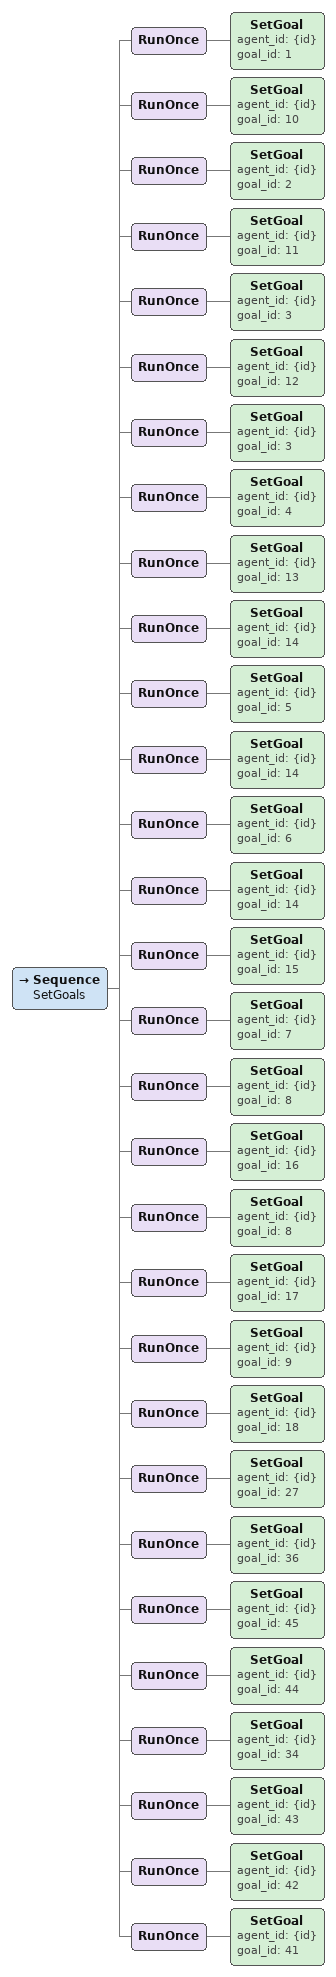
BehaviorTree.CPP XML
<Sequence name="SetGoals">
<RunOnce><SetGoal agent_id="{id}" goal_id="1"/></RunOnce>
<RunOnce><SetGoal agent_id="{id}" goal_id="10"/></RunOnce>
<RunOnce><SetGoal agent_id="{id}" goal_id="2"/></RunOnce>
<RunOnce><SetGoal agent_id="{id}" goal_id="11"/></RunOnce>
<RunOnce><SetGoal agent_id="{id}" goal_id="3"/></RunOnce>
<RunOnce><SetGoal agent_id="{id}" goal_id="12"/></RunOnce>
<RunOnce><SetGoal agent_id="{id}" goal_id="3"/></RunOnce>
<RunOnce><SetGoal agent_id="{id}" goal_id="4"/></RunOnce>
<RunOnce><SetGoal agent_id="{id}" goal_id="13"/></RunOnce>
<RunOnce><SetGoal agent_id="{id}" goal_id="14"/></RunOnce>
<RunOnce><SetGoal agent_id="{id}" goal_id="5"/></RunOnce>
<RunOnce><SetGoal agent_id="{id}" goal_id="14"/></RunOnce>
<RunOnce><SetGoal agent_id="{id}" goal_id="6"/></RunOnce>
<RunOnce><SetGoal agent_id="{id}" goal_id="14"/></RunOnce>
<RunOnce><SetGoal agent_id="{id}" goal_id="15"/></RunOnce>
<RunOnce><SetGoal agent_id="{id}" goal_id="7"/></RunOnce>
<RunOnce><SetGoal agent_id="{id}" goal_id="8"/></RunOnce>
<RunOnce><SetGoal agent_id="{id}" goal_id="16"/></RunOnce>
<RunOnce><SetGoal agent_id="{id}" goal_id="8"/></RunOnce>
<RunOnce><SetGoal agent_id="{id}" goal_id="17"/></RunOnce>
<RunOnce><SetGoal agent_id="{id}" goal_id="9"/></RunOnce>
<RunOnce><SetGoal agent_id="{id}" goal_id="18"/></RunOnce>
<RunOnce><SetGoal agent_id="{id}" goal_id="27"/></RunOnce>
<RunOnce><SetGoal agent_id="{id}" goal_id="36"/></RunOnce>
<RunOnce><SetGoal agent_id="{id}" goal_id="45"/></RunOnce>
<RunOnce><SetGoal agent_id="{id}" goal_id="44"/></RunOnce>
<RunOnce><SetGoal agent_id="{id}" goal_id="34"/></RunOnce>
<RunOnce><SetGoal agent_id="{id}" goal_id="43"/></RunOnce>
<RunOnce><SetGoal agent_id="{id}" goal_id="42"/></RunOnce>
<RunOnce><SetGoal agent_id="{id}" goal_id="41"/></RunOnce>
</Sequence>
